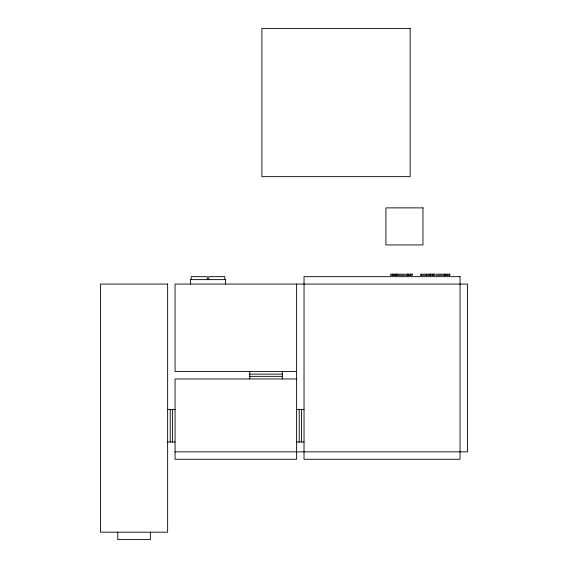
<?xml version="1.0" encoding="UTF-8"?>
<svg xmlns="http://www.w3.org/2000/svg" width="568" height="568" viewBox="0 0 568 568"><rect width="100%" height="100%" fill="white"/><g stroke="black" fill="none" stroke-linecap="round" stroke-linejoin="round"><path stroke-width="0.85" d="M398.267 274.188L404.963 274.188M420.739 274.188L427.37 274.188M435.912 274.188L442.096 274.188L442.096 275.303L435.912 275.303M398.267 275.303L404.963 275.303M420.739 275.303L427.37 275.303M296.617 371.536L175.05 371.536L175.05 284.071L467.471 284.071L467.471 451.858L175.05 451.858M249.75 374.127L282.36 374.127M249.75 376.35L282.36 376.35M296.617 378.948L175.05 378.948L175.05 459.271L296.617 459.271L296.617 284.071M167.638 409.386L175.05 409.386M296.617 409.386L304.029 409.386M167.638 442.003L175.05 442.003M296.617 442.003L304.029 442.003M449.551 274.188L449.551 275.303M447.563 274.188L447.563 275.303M445.177 274.188L445.177 275.303M445.056 274.188L445.056 275.303M432.844 274.188L432.844 275.303M430.579 274.188L430.579 275.303M430.352 274.188L430.352 275.303M430.196 274.188L430.196 275.303M426.824 274.188L426.824 275.303M420.995 274.188L420.995 275.303M410.408 274.188L410.408 275.303M408.144 274.188L408.144 275.303M407.916 274.188L407.916 275.303M407.76 274.188L407.76 275.303M396.102 274.188L396.102 275.303M394.398 274.188L394.398 275.303M394.334 274.188L394.334 275.303M392.651 274.188L392.651 275.303M301.438 409.386L301.438 442.003M299.208 409.386L299.208 442.003M282.36 371.536L282.36 378.948M249.75 371.536L249.75 378.948M225.56 284.071L225.56 279.619L190.465 279.619L190.465 284.071M224.814 279.619L224.814 276.659L208.754 276.659L208.754 279.619M207.27 279.619L207.27 276.659L191.203 276.659L191.203 279.619M172.459 409.386L172.459 442.003M170.237 409.386L170.237 442.003M150.392 532.188L150.392 539.6L117.775 539.6L117.775 532.188M410.139 28.4L261.891 28.4L261.891 176.648L410.139 176.648L410.139 28.4M422.961 207.874L385.899 207.874L385.899 244.936L422.961 244.936L422.961 207.874M397.714 274.188L390.592 274.188L390.592 275.303L397.714 275.303L397.714 274.188M412.304 274.188L405.879 274.188L405.879 275.303L412.304 275.303L412.304 274.188M434.74 274.188L428.315 274.188L428.315 275.303L434.74 275.303L434.74 274.188M449.842 274.188L443.132 274.188L443.132 275.303L449.842 275.303L449.842 274.188M460.059 276.659L304.029 276.659L304.029 459.271L460.059 459.271L460.059 276.659M167.638 284.071L100.529 284.071L100.529 532.188L167.638 532.188L167.638 284.071"/></g></svg>
